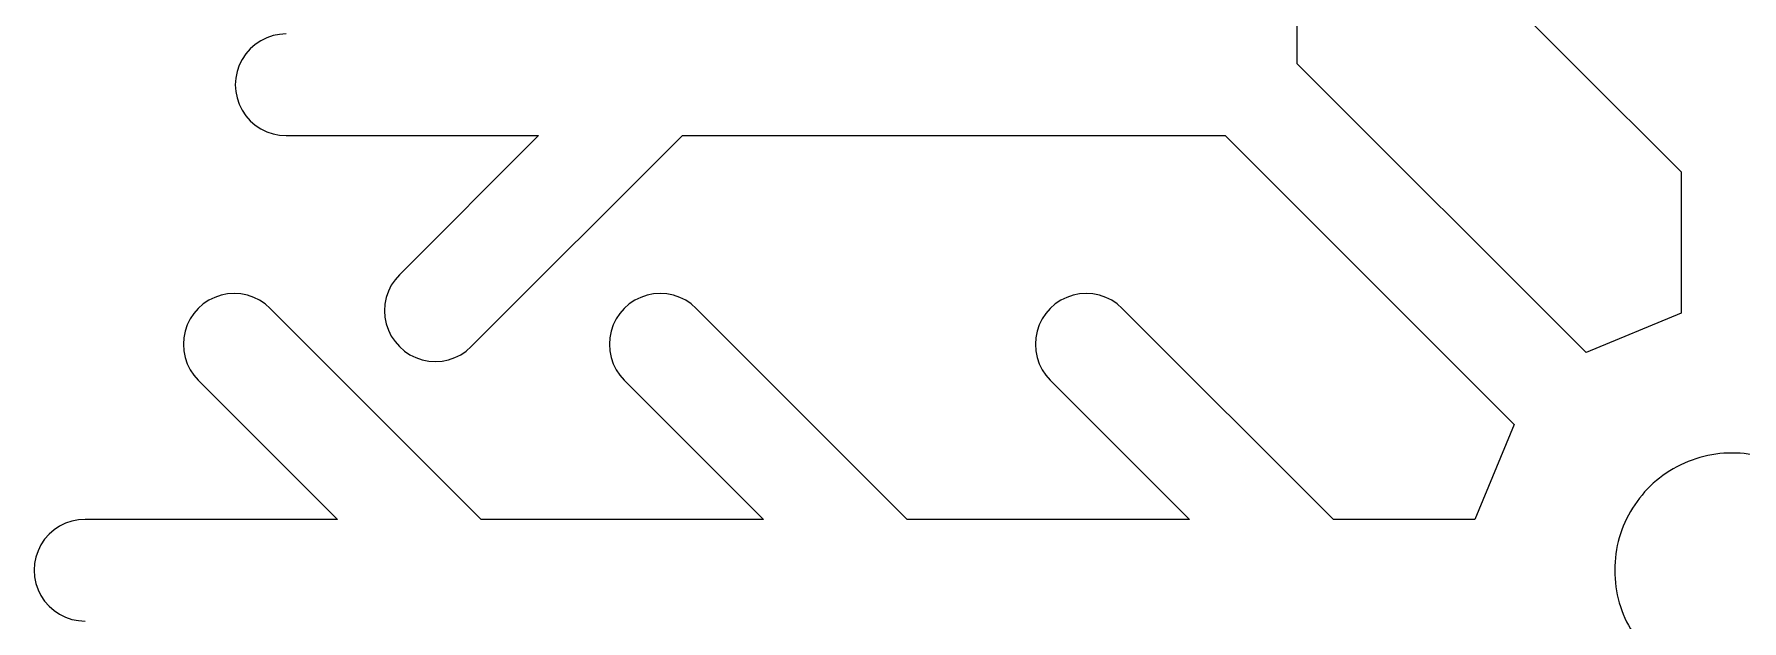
# Model space of a CAD drawing. Header units: centimetres. Extents: x -75 to 51, y -4 to 64.
# Drawn here: x -74.58 to -61.43, y 12.63 to 17.15 of the extents above; entities that cross this region are included whole.
import ezdxf

# ---------------------------------------------------------------- set-up
doc = ezdxf.new("R2010")
doc.units = ezdxf.units.CM
doc.header["$MEASUREMENT"] = 0
doc.layers.add('layer 1', color=7, linetype='Continuous')

msp = doc.modelspace()

# ---------------------------------------------------------------- linework, layer by layer
at = {"layer": 'layer 1', "color": 1, "lineweight": 20}
for points in [[(-64.85628, 16.92057), (-64.85628, 16.92057), (-64.85628, 21.10146), (-64.85628, 21.10146)], [(-63.52556, 17.71388), (-63.52556, 17.71388), (-61.89995, 16.08828), (-61.89995, 16.08828)], [(-72.83876, 17.09756), (-72.83876, 17.09756), (-72.88137, 17.06911), (-72.88137, 17.06911)], [(-72.79279, 17.12025), (-72.79279, 17.12025), (-72.83876, 17.09756), (-72.83876, 17.09756)], [(-72.74428, 17.13672), (-72.74428, 17.13672), (-72.79279, 17.12025), (-72.79279, 17.12025)], [(-72.69402, 17.1467), (-72.69402, 17.1467), (-72.74428, 17.13672), (-72.74428, 17.13672)], [(-72.64287, 17.15005), (-72.64287, 17.15005), (-72.69402, 17.1467), (-72.69402, 17.1467)], [(-72.9537, 16.99678), (-72.9537, 16.99678), (-72.98216, 16.95418), (-72.98216, 16.95418)], [(-72.9199, 17.03531), (-72.9199, 17.03531), (-72.9537, 16.99678), (-72.9537, 16.99678)], [(-72.88137, 17.06911), (-72.88137, 17.06911), (-72.9199, 17.03531), (-72.9199, 17.03531)], [(-73.02131, 16.8597), (-73.02131, 16.8597), (-73.03129, 16.80942), (-73.03129, 16.80942)], [(-73.00484, 16.90821), (-73.00484, 16.90821), (-73.02131, 16.8597), (-73.02131, 16.8597)], [(-72.98216, 16.95418), (-72.98216, 16.95418), (-73.00484, 16.90821), (-73.00484, 16.90821)], [(-62.63139, 14.69567), (-62.63139, 14.69567), (-64.85628, 16.92057), (-64.85628, 16.92057)], [(-73.03129, 16.80942), (-73.03129, 16.80942), (-73.03466, 16.75829), (-73.03466, 16.75829)], [(-73.03465, 16.75829), (-73.03465, 16.75829), (-73.03129, 16.70714), (-73.03129, 16.70714)], [(-73.03129, 16.70714), (-73.03129, 16.70714), (-73.02131, 16.65688), (-73.02131, 16.65688)], [(-73.02131, 16.65688), (-73.02131, 16.65688), (-73.00484, 16.60837), (-73.00484, 16.60837)], [(-73.00484, 16.60837), (-73.00484, 16.60837), (-72.98216, 16.5624), (-72.98216, 16.5624)], [(-72.98216, 16.5624), (-72.98216, 16.5624), (-72.9537, 16.51979), (-72.9537, 16.51979)], [(-72.9537, 16.51979), (-72.9537, 16.51979), (-72.9199, 16.48126), (-72.9199, 16.48126)], [(-72.9199, 16.48126), (-72.9199, 16.48126), (-72.88137, 16.44747), (-72.88137, 16.44747)], [(-72.88137, 16.44747), (-72.88137, 16.44747), (-72.83876, 16.419), (-72.83876, 16.419)], [(-72.83876, 16.419), (-72.83876, 16.419), (-72.79279, 16.39632), (-72.79279, 16.39632)], [(-72.79279, 16.39632), (-72.79279, 16.39632), (-72.74428, 16.37986), (-72.74428, 16.37986)], [(-72.74428, 16.37986), (-72.74428, 16.37986), (-72.69402, 16.36988), (-72.69402, 16.36988)], [(-72.69402, 16.36988), (-72.69402, 16.36988), (-72.64287, 16.3665), (-72.64287, 16.3665)], [(-72.64287, 16.3665), (-72.64287, 16.3665), (-70.69935, 16.3665), (-70.69935, 16.3665)], [(-70.69935, 16.3665), (-70.69935, 16.3665), (-71.77089, 15.29495), (-71.77089, 15.29495)], [(-71.21683, 14.7409), (-71.21683, 14.7409), (-69.59122, 16.3665), (-69.59122, 16.3665)], [(-69.59122, 16.3665), (-69.59122, 16.3665), (-65.41035, 16.3665), (-65.41035, 16.3665)], [(-65.41035, 16.3665), (-65.41035, 16.3665), (-63.18545, 14.14162), (-63.18545, 14.14162)], [(-61.89995, 16.08828), (-61.89995, 16.08828), (-61.89995, 14.99865), (-61.89995, 14.99865)], [(-71.80468, 15.25643), (-71.80468, 15.25643), (-71.83315, 15.21382), (-71.83315, 15.21382)], [(-71.77089, 15.29495), (-71.77089, 15.29495), (-71.80468, 15.25643), (-71.80468, 15.25643)], [(-73.14439, 15.13718), (-73.14439, 15.13718), (-73.19293, 15.12071), (-73.19293, 15.12071)], [(-73.09412, 15.14718), (-73.09412, 15.14718), (-73.14439, 15.13718), (-73.14439, 15.13718)], [(-73.04298, 15.15053), (-73.04298, 15.15053), (-73.09412, 15.14717), (-73.09412, 15.14717)], [(-72.99186, 15.14718), (-72.99186, 15.14718), (-73.04298, 15.15054), (-73.04298, 15.15054)], [(-72.94158, 15.13718), (-72.94158, 15.13718), (-72.99186, 15.14718), (-72.99186, 15.14718)], [(-72.89306, 15.12071), (-72.89306, 15.12071), (-72.94158, 15.13718), (-72.94158, 15.13718)], [(-71.85583, 15.16787), (-71.85583, 15.16787), (-71.8723, 15.11933), (-71.8723, 15.11933)], [(-71.83315, 15.21382), (-71.83315, 15.21382), (-71.85583, 15.16787), (-71.85583, 15.16787)], [(-69.86324, 15.13718), (-69.86324, 15.13718), (-69.91178, 15.12071), (-69.91178, 15.12071)], [(-69.81298, 15.14718), (-69.81298, 15.14718), (-69.86324, 15.13718), (-69.86324, 15.13718)], [(-69.76184, 15.15053), (-69.76184, 15.15053), (-69.81298, 15.14717), (-69.81298, 15.14717)], [(-69.71072, 15.14718), (-69.71072, 15.14718), (-69.76184, 15.15054), (-69.76184, 15.15054)], [(-69.66043, 15.13718), (-69.66043, 15.13718), (-69.71072, 15.14718), (-69.71072, 15.14718)], [(-69.61192, 15.12071), (-69.61192, 15.12071), (-69.66043, 15.13718), (-69.66043, 15.13718)], [(-66.5821, 15.13718), (-66.5821, 15.13718), (-66.63064, 15.12071), (-66.63064, 15.12071)], [(-66.53184, 15.14718), (-66.53184, 15.14718), (-66.5821, 15.13718), (-66.5821, 15.13718)], [(-66.4807, 15.15053), (-66.4807, 15.15053), (-66.53184, 15.14717), (-66.53184, 15.14717)], [(-66.42955, 15.14718), (-66.42955, 15.14718), (-66.4807, 15.15054), (-66.4807, 15.15054)], [(-66.37929, 15.13718), (-66.37929, 15.13718), (-66.42955, 15.14718), (-66.42955, 15.14718)], [(-66.33078, 15.12071), (-66.33078, 15.12071), (-66.37929, 15.13718), (-66.37929, 15.13718)], [(-73.3538, 14.99725), (-73.3538, 14.99725), (-73.38226, 14.95463), (-73.38226, 14.95463)], [(-73.32, 15.03579), (-73.32, 15.03579), (-73.3538, 14.99725), (-73.3538, 14.99725)], [(-73.28147, 15.06958), (-73.28147, 15.06958), (-73.32, 15.03579), (-73.32, 15.03579)], [(-73.23887, 15.09805), (-73.23887, 15.09805), (-73.28147, 15.06958), (-73.28147, 15.06958)], [(-73.19293, 15.12071), (-73.19293, 15.12071), (-73.23887, 15.09805), (-73.23887, 15.09805)], [(-72.84709, 15.09805), (-72.84709, 15.09805), (-72.89306, 15.12071), (-72.89306, 15.12071)], [(-72.80448, 15.06958), (-72.80448, 15.06958), (-72.84709, 15.09805), (-72.84709, 15.09805)], [(-72.76595, 15.03579), (-72.76595, 15.03579), (-72.80448, 15.06958), (-72.80448, 15.06958)], [(-71.14035, 13.41016), (-71.14035, 13.41016), (-72.76595, 15.03579), (-72.76595, 15.03579)], [(-71.88231, 15.06906), (-71.88231, 15.06906), (-71.88564, 15.01793), (-71.88564, 15.01793)], [(-71.88564, 15.01793), (-71.88564, 15.01793), (-71.88231, 14.96679), (-71.88231, 14.96679)], [(-71.8723, 15.11933), (-71.8723, 15.11933), (-71.88231, 15.06906), (-71.88231, 15.06906)], [(-70.07266, 14.99725), (-70.07266, 14.99725), (-70.10112, 14.95463), (-70.10112, 14.95463)], [(-70.03887, 15.03579), (-70.03887, 15.03579), (-70.07266, 14.99725), (-70.07266, 14.99725)], [(-70.00033, 15.06958), (-70.00033, 15.06958), (-70.03887, 15.03579), (-70.03887, 15.03579)], [(-69.95772, 15.09805), (-69.95772, 15.09805), (-70.00033, 15.06958), (-70.00033, 15.06958)], [(-69.91178, 15.12071), (-69.91178, 15.12071), (-69.95772, 15.09805), (-69.95772, 15.09805)], [(-69.56594, 15.09805), (-69.56594, 15.09805), (-69.61192, 15.12071), (-69.61192, 15.12071)], [(-69.52334, 15.06958), (-69.52334, 15.06958), (-69.56594, 15.09805), (-69.56594, 15.09805)], [(-69.48481, 15.03579), (-69.48481, 15.03579), (-69.52334, 15.06958), (-69.52334, 15.06958)], [(-67.8592, 13.41016), (-67.8592, 13.41016), (-69.48481, 15.03579), (-69.48481, 15.03579)], [(-66.79151, 14.99725), (-66.79151, 14.99725), (-66.81998, 14.95463), (-66.81998, 14.95463)], [(-66.75772, 15.03579), (-66.75772, 15.03579), (-66.79151, 14.99725), (-66.79151, 14.99725)], [(-66.71919, 15.06958), (-66.71919, 15.06958), (-66.75772, 15.03579), (-66.75772, 15.03579)], [(-66.67658, 15.09805), (-66.67658, 15.09805), (-66.71919, 15.06958), (-66.71919, 15.06958)], [(-66.63064, 15.12071), (-66.63064, 15.12071), (-66.67658, 15.09805), (-66.67658, 15.09805)], [(-66.2848, 15.09805), (-66.2848, 15.09805), (-66.33078, 15.12071), (-66.33078, 15.12071)], [(-66.2422, 15.06958), (-66.2422, 15.06958), (-66.2848, 15.09805), (-66.2848, 15.09805)], [(-66.20367, 15.03579), (-66.20367, 15.03579), (-66.2422, 15.06958), (-66.2422, 15.06958)], [(-64.57806, 13.41016), (-64.57806, 13.41016), (-66.20367, 15.03579), (-66.20367, 15.03579)], [(-61.89995, 14.99865), (-61.89995, 14.99865), (-62.63139, 14.69567), (-62.63139, 14.69567)], [(-73.40495, 14.90869), (-73.40495, 14.90869), (-73.42141, 14.86014), (-73.42141, 14.86014)], [(-73.38226, 14.95463), (-73.38226, 14.95463), (-73.40495, 14.90869), (-73.40495, 14.90869)], [(-71.88231, 14.96679), (-71.88231, 14.96679), (-71.8723, 14.91653), (-71.8723, 14.91653)], [(-71.8723, 14.91653), (-71.8723, 14.91653), (-71.85583, 14.86801), (-71.85583, 14.86801)], [(-71.85583, 14.86801), (-71.85583, 14.86801), (-71.83315, 14.82204), (-71.83315, 14.82204)], [(-70.1238, 14.90869), (-70.1238, 14.90869), (-70.14027, 14.86014), (-70.14027, 14.86014)], [(-70.10112, 14.95463), (-70.10112, 14.95463), (-70.1238, 14.90869), (-70.1238, 14.90869)], [(-66.84267, 14.90869), (-66.84267, 14.90869), (-66.85913, 14.86014), (-66.85913, 14.86014)], [(-66.81998, 14.95463), (-66.81998, 14.95463), (-66.84267, 14.90869), (-66.84267, 14.90869)], [(-73.43142, 14.80988), (-73.43142, 14.80988), (-73.43476, 14.75876), (-73.43476, 14.75876)], [(-73.43476, 14.75876), (-73.43476, 14.75876), (-73.43142, 14.70761), (-73.43142, 14.70761)], [(-73.42141, 14.86014), (-73.42141, 14.86014), (-73.43142, 14.80988), (-73.43142, 14.80988)], [(-71.83315, 14.82204), (-71.83315, 14.82204), (-71.80468, 14.77942), (-71.80468, 14.77942)], [(-71.80468, 14.77942), (-71.80468, 14.77942), (-71.77089, 14.7409), (-71.77089, 14.7409)], [(-71.77089, 14.7409), (-71.77089, 14.7409), (-71.73236, 14.70711), (-71.73236, 14.70711)], [(-71.25537, 14.70711), (-71.25537, 14.70711), (-71.21683, 14.7409), (-71.21683, 14.7409)], [(-70.15028, 14.80988), (-70.15028, 14.80988), (-70.15361, 14.75876), (-70.15361, 14.75876)], [(-70.15361, 14.75876), (-70.15361, 14.75876), (-70.15028, 14.70761), (-70.15028, 14.70761)], [(-70.14027, 14.86014), (-70.14027, 14.86014), (-70.15028, 14.80988), (-70.15028, 14.80988)], [(-66.86914, 14.80988), (-66.86914, 14.80988), (-66.87247, 14.75876), (-66.87247, 14.75876)], [(-66.87247, 14.75876), (-66.87247, 14.75876), (-66.86914, 14.70761), (-66.86914, 14.70761)], [(-66.85913, 14.86014), (-66.85913, 14.86014), (-66.86914, 14.80988), (-66.86914, 14.80988)], [(-73.43142, 14.70761), (-73.43142, 14.70761), (-73.42141, 14.65735), (-73.42141, 14.65735)], [(-73.42141, 14.65735), (-73.42141, 14.65735), (-73.40495, 14.60882), (-73.40495, 14.60882)], [(-73.40495, 14.60882), (-73.40495, 14.60882), (-73.38226, 14.56286), (-73.38226, 14.56286)], [(-71.73236, 14.70711), (-71.73236, 14.70711), (-71.68975, 14.67863), (-71.68975, 14.67863)], [(-71.68975, 14.67863), (-71.68975, 14.67863), (-71.64381, 14.65598), (-71.64381, 14.65598)], [(-71.64381, 14.65598), (-71.64381, 14.65598), (-71.59526, 14.6395), (-71.59526, 14.6395)], [(-71.59526, 14.6395), (-71.59526, 14.6395), (-71.54501, 14.6295), (-71.54501, 14.6295)], [(-71.54501, 14.6295), (-71.54501, 14.6295), (-71.49386, 14.62614), (-71.49386, 14.62614)], [(-71.49386, 14.62616), (-71.49386, 14.62616), (-71.44272, 14.62952), (-71.44272, 14.62952)], [(-71.44272, 14.6295), (-71.44272, 14.6295), (-71.39246, 14.6395), (-71.39246, 14.6395)], [(-71.39246, 14.6395), (-71.39246, 14.6395), (-71.34394, 14.65598), (-71.34394, 14.65598)], [(-71.34394, 14.65598), (-71.34394, 14.65598), (-71.29797, 14.67863), (-71.29797, 14.67863)], [(-71.29797, 14.67863), (-71.29797, 14.67863), (-71.25537, 14.70711), (-71.25537, 14.70711)], [(-70.15028, 14.70761), (-70.15028, 14.70761), (-70.14027, 14.65735), (-70.14027, 14.65735)], [(-70.14027, 14.65735), (-70.14027, 14.65735), (-70.1238, 14.60882), (-70.1238, 14.60882)], [(-70.1238, 14.60882), (-70.1238, 14.60882), (-70.10112, 14.56286), (-70.10112, 14.56286)], [(-66.86914, 14.70761), (-66.86914, 14.70761), (-66.85913, 14.65735), (-66.85913, 14.65735)], [(-66.85913, 14.65735), (-66.85913, 14.65735), (-66.84267, 14.60882), (-66.84267, 14.60882)], [(-66.84267, 14.60882), (-66.84267, 14.60882), (-66.81998, 14.56286), (-66.81998, 14.56286)], [(-73.38226, 14.56286), (-73.38226, 14.56286), (-73.3538, 14.52025), (-73.3538, 14.52025)], [(-73.3538, 14.52025), (-73.3538, 14.52025), (-73.32, 14.48171), (-73.32, 14.48171)], [(-73.32, 14.48171), (-73.32, 14.48171), (-72.24846, 13.41016), (-72.24846, 13.41016)], [(-70.10112, 14.56286), (-70.10112, 14.56286), (-70.07266, 14.52025), (-70.07266, 14.52025)], [(-70.07266, 14.52025), (-70.07266, 14.52025), (-70.03887, 14.48171), (-70.03887, 14.48171)], [(-70.03887, 14.48171), (-70.03887, 14.48171), (-68.96733, 13.41016), (-68.96733, 13.41016)], [(-66.81998, 14.56286), (-66.81998, 14.56286), (-66.79151, 14.52025), (-66.79151, 14.52025)], [(-66.79151, 14.52025), (-66.79151, 14.52025), (-66.75772, 14.48171), (-66.75772, 14.48171)], [(-66.75772, 14.48171), (-66.75772, 14.48171), (-65.68619, 13.41016), (-65.68619, 13.41016)], [(-63.18545, 14.14162), (-63.18545, 14.14162), (-63.48842, 13.41016), (-63.48842, 13.41016)], [(-74.46901, 13.29542), (-74.46901, 13.29542), (-74.50281, 13.25691), (-74.50281, 13.25691)], [(-74.43048, 13.32921), (-74.43048, 13.32921), (-74.46901, 13.29542), (-74.46901, 13.29542)], [(-74.38788, 13.35769), (-74.38788, 13.35769), (-74.43048, 13.32921), (-74.43048, 13.32921)], [(-74.3419, 13.38035), (-74.3419, 13.38035), (-74.38788, 13.35769), (-74.38788, 13.35769)], [(-74.29339, 13.39682), (-74.29339, 13.39682), (-74.3419, 13.38035), (-74.3419, 13.38035)], [(-74.24314, 13.40683), (-74.24314, 13.40683), (-74.29339, 13.39682), (-74.29339, 13.39682)], [(-74.19199, 13.41016), (-74.19199, 13.41016), (-74.24314, 13.40681), (-74.24314, 13.40681)], [(-72.24846, 13.41016), (-72.24846, 13.41016), (-74.19199, 13.41016), (-74.19199, 13.41016)], [(-68.96733, 13.41016), (-68.96733, 13.41016), (-71.14035, 13.41016), (-71.14035, 13.41016)], [(-65.68619, 13.41016), (-65.68619, 13.41016), (-67.8592, 13.41016), (-67.8592, 13.41016)], [(-63.48842, 13.41016), (-63.48842, 13.41016), (-64.57806, 13.41016), (-64.57806, 13.41016)], [(-74.55395, 13.16832), (-74.55395, 13.16832), (-74.57042, 13.1198), (-74.57042, 13.1198)], [(-74.53127, 13.21429), (-74.53127, 13.21429), (-74.55395, 13.16832), (-74.55395, 13.16832)], [(-74.50281, 13.25691), (-74.50281, 13.25691), (-74.53127, 13.21429), (-74.53127, 13.21429)], [(-74.5804, 13.06953), (-74.5804, 13.06953), (-74.58377, 13.0184), (-74.58377, 13.0184)], [(-74.57042, 13.1198), (-74.57042, 13.1198), (-74.5804, 13.06953), (-74.5804, 13.06953)], [(-74.58377, 13.0184), (-74.58377, 13.0184), (-74.5804, 12.96726), (-74.5804, 12.96726)], [(-74.5804, 12.96726), (-74.5804, 12.96726), (-74.57042, 12.91702), (-74.57042, 12.91702)], [(-74.57042, 12.91702), (-74.57042, 12.91702), (-74.55395, 12.86848), (-74.55395, 12.86848)], [(-74.55395, 12.86848), (-74.55395, 12.86848), (-74.53127, 12.82251), (-74.53127, 12.82251)], [(-74.53127, 12.82251), (-74.53127, 12.82251), (-74.50281, 12.77989), (-74.50281, 12.77989)], [(-74.50281, 12.77989), (-74.50281, 12.77989), (-74.46901, 12.74137), (-74.46901, 12.74137)], [(-74.46901, 12.74137), (-74.46901, 12.74137), (-74.43048, 12.70758), (-74.43048, 12.70758)], [(-74.43048, 12.70758), (-74.43048, 12.70758), (-74.38788, 12.67911), (-74.38788, 12.67911)], [(-74.38788, 12.67911), (-74.38788, 12.67911), (-74.3419, 12.65645), (-74.3419, 12.65645)], [(-74.3419, 12.65645), (-74.3419, 12.65645), (-74.29339, 12.63999), (-74.29339, 12.63999)], [(-74.29339, 12.63999), (-74.29339, 12.63999), (-74.24314, 12.62997), (-74.24314, 12.62997)], [(-74.24314, 12.62997), (-74.24314, 12.62997), (-74.19199, 12.62661), (-74.19199, 12.62661)]]:
    msp.add_open_spline(points, degree=3, dxfattribs=at)
for points in [[(-61.05671, 13.80035), (-61.05671, 13.80035), (-61.08487, 13.81593), (-61.08487, 13.81593), (-61.08487, 13.81593), (-61.08487, 13.81593), (-61.11343, 13.83044), (-61.11343, 13.83044), (-61.11343, 13.83044), (-61.11343, 13.83044), (-61.14235, 13.84388), (-61.14235, 13.84388), (-61.14235, 13.84388), (-61.14235, 13.84388), (-61.17161, 13.85625), (-61.17161, 13.85625), (-61.17161, 13.85625), (-61.17161, 13.85625), (-61.20121, 13.86754), (-61.20121, 13.86754), (-61.20121, 13.86754), (-61.20121, 13.86754), (-61.23108, 13.87776), (-61.23108, 13.87776), (-61.23108, 13.87776), (-61.23108, 13.87776), (-61.26123, 13.88691), (-61.26123, 13.88691), (-61.26123, 13.88691), (-61.26123, 13.88691), (-61.29159, 13.89495), (-61.29159, 13.89495), (-61.29159, 13.89495), (-61.29159, 13.89495), (-61.32217, 13.90192), (-61.32217, 13.90192), (-61.32217, 13.90192), (-61.32217, 13.90192), (-61.35291, 13.90783), (-61.35291, 13.90783), (-61.35291, 13.90783), (-61.35291, 13.90783), (-61.3838, 13.91268), (-61.3838, 13.91268), (-61.3838, 13.91268), (-61.3838, 13.91268), (-61.4148, 13.91645), (-61.4148, 13.91645), (-61.4148, 13.91645), (-61.4148, 13.91645), (-61.44589, 13.91921), (-61.44589, 13.91921), (-61.44589, 13.91921), (-61.44589, 13.91921), (-61.47703, 13.92074), (-61.47703, 13.92074), (-61.47703, 13.92074), (-61.47703, 13.92074), (-61.5082, 13.92133), (-61.5082, 13.92133), (-61.5082, 13.92133), (-61.5082, 13.92133), (-61.53937, 13.92074), (-61.53937, 13.92074), (-61.53937, 13.92074), (-61.53937, 13.92074), (-61.57051, 13.91921), (-61.57051, 13.91921), (-61.57051, 13.91921), (-61.57051, 13.91921), (-61.6016, 13.91645), (-61.6016, 13.91645), (-61.6016, 13.91645), (-61.6016, 13.91645), (-61.6326, 13.91268), (-61.6326, 13.91268), (-61.6326, 13.91268), (-61.6326, 13.91268), (-61.66348, 13.90783), (-61.66348, 13.90783), (-61.66348, 13.90783), (-61.66348, 13.90783), (-61.69422, 13.90192), (-61.69422, 13.90192), (-61.69422, 13.90192), (-61.69422, 13.90192), (-61.7248, 13.89495), (-61.7248, 13.89495), (-61.7248, 13.89495), (-61.7248, 13.89495), (-61.75516, 13.88691), (-61.75516, 13.88691), (-61.75516, 13.88691), (-61.75516, 13.88691), (-61.78531, 13.87776), (-61.78531, 13.87776), (-61.78531, 13.87776), (-61.78531, 13.87776), (-61.81518, 13.86754), (-61.81518, 13.86754), (-61.81518, 13.86754), (-61.81518, 13.86754), (-61.84478, 13.85625), (-61.84478, 13.85625), (-61.84478, 13.85625), (-61.84478, 13.85625), (-61.87404, 13.84388), (-61.87404, 13.84388), (-61.87404, 13.84388), (-61.87404, 13.84388), (-61.90296, 13.83044), (-61.90296, 13.83044), (-61.90296, 13.83044), (-61.90296, 13.83044), (-61.93152, 13.81593), (-61.93152, 13.81593), (-61.93152, 13.81593), (-61.93152, 13.81593), (-61.95968, 13.80035), (-61.95968, 13.80035)], [(-61.95963, 13.80035), (-61.95963, 13.80035), (-61.98721, 13.78376), (-61.98721, 13.78376), (-61.98721, 13.78376), (-61.98721, 13.78376), (-62.01405, 13.76628), (-62.01405, 13.76628), (-62.01405, 13.76628), (-62.01405, 13.76628), (-62.04016, 13.74795), (-62.04016, 13.74795), (-62.04016, 13.74795), (-62.04016, 13.74795), (-62.0655, 13.72879), (-62.0655, 13.72879), (-62.0655, 13.72879), (-62.0655, 13.72879), (-62.09008, 13.7088), (-62.09008, 13.7088), (-62.09008, 13.7088), (-62.09008, 13.7088), (-62.11386, 13.68802), (-62.11386, 13.68802), (-62.11386, 13.68802), (-62.11386, 13.68802), (-62.13685, 13.6665), (-62.13685, 13.6665), (-62.13685, 13.6665), (-62.13685, 13.6665), (-62.15901, 13.64425), (-62.15901, 13.64425), (-62.15901, 13.64425), (-62.15901, 13.64425), (-62.18035, 13.62126), (-62.18035, 13.62126), (-62.18035, 13.62126), (-62.18035, 13.62126), (-62.20085, 13.5976), (-62.20085, 13.5976), (-62.20085, 13.5976), (-62.20085, 13.5976), (-62.22047, 13.57327), (-62.22047, 13.57327), (-62.22047, 13.57327), (-62.22047, 13.57327), (-62.23923, 13.54829), (-62.23923, 13.54829), (-62.23923, 13.54829), (-62.23923, 13.54829), (-62.25711, 13.5227), (-62.25711, 13.5227), (-62.25711, 13.5227), (-62.25711, 13.5227), (-62.27406, 13.49653), (-62.27406, 13.49653), (-62.27406, 13.49653), (-62.27406, 13.49653), (-62.2901, 13.46981), (-62.2901, 13.46981), (-62.2901, 13.46981), (-62.2901, 13.46981), (-62.30522, 13.44254), (-62.30522, 13.44254), (-62.30522, 13.44254), (-62.30522, 13.44254), (-62.31939, 13.41475), (-62.31939, 13.41475), (-62.31939, 13.41475), (-62.31939, 13.41475), (-62.33261, 13.38647), (-62.33261, 13.38647), (-62.33261, 13.38647), (-62.33261, 13.38647), (-62.34486, 13.35773), (-62.34486, 13.35773), (-62.34486, 13.35773), (-62.34486, 13.35773), (-62.35612, 13.32856), (-62.35612, 13.32856), (-62.35612, 13.32856), (-62.35612, 13.32856), (-62.36637, 13.29899), (-62.36637, 13.29899), (-62.36637, 13.29899), (-62.36637, 13.29899), (-62.37562, 13.26902), (-62.37562, 13.26902), (-62.37562, 13.26902), (-62.37562, 13.26902), (-62.38382, 13.23869), (-62.38382, 13.23869), (-62.38382, 13.23869), (-62.38382, 13.23869), (-62.39099, 13.20802), (-62.39099, 13.20802), (-62.39099, 13.20802), (-62.39099, 13.20802), (-62.39708, 13.17704), (-62.39708, 13.17704), (-62.39708, 13.17704), (-62.39708, 13.17704), (-62.4021, 13.14577), (-62.4021, 13.14577), (-62.4021, 13.14577), (-62.4021, 13.14577), (-62.40603, 13.11424), (-62.40603, 13.11424), (-62.40603, 13.11424), (-62.40603, 13.11424), (-62.40877, 13.08247), (-62.40877, 13.08247), (-62.40877, 13.08247), (-62.40877, 13.08247), (-62.4106, 13.05048), (-62.4106, 13.05048), (-62.4106, 13.05048), (-62.4106, 13.05048), (-62.41119, 13.01831), (-62.41119, 13.01831)], [(-62.4111, 13.0184), (-62.4111, 13.0184), (-62.41051, 12.98623), (-62.41051, 12.98623), (-62.41051, 12.98623), (-62.41051, 12.98623), (-62.40868, 12.95425), (-62.40868, 12.95425), (-62.40868, 12.95425), (-62.40868, 12.95425), (-62.40594, 12.92248), (-62.40594, 12.92248), (-62.40594, 12.92248), (-62.40594, 12.92248), (-62.40201, 12.89095), (-62.40201, 12.89095), (-62.40201, 12.89095), (-62.40201, 12.89095), (-62.39699, 12.85968), (-62.39699, 12.85968), (-62.39699, 12.85968), (-62.39699, 12.85968), (-62.3909, 12.8287), (-62.3909, 12.8287), (-62.3909, 12.8287), (-62.3909, 12.8287), (-62.38373, 12.79803), (-62.38373, 12.79803), (-62.38373, 12.79803), (-62.38373, 12.79803), (-62.37554, 12.7677), (-62.37554, 12.7677), (-62.37554, 12.7677), (-62.37554, 12.7677), (-62.36629, 12.73774), (-62.36629, 12.73774), (-62.36629, 12.73774), (-62.36629, 12.73774), (-62.35604, 12.70817), (-62.35604, 12.70817), (-62.35604, 12.70817), (-62.35604, 12.70817), (-62.34477, 12.679), (-62.34477, 12.679), (-62.34477, 12.679), (-62.34477, 12.679), (-62.33253, 12.65026), (-62.33253, 12.65026), (-62.33253, 12.65026), (-62.33253, 12.65026), (-62.31931, 12.62198), (-62.31931, 12.62198), (-62.31931, 12.62198), (-62.31931, 12.62198), (-62.30514, 12.59419), (-62.30514, 12.59419), (-62.30514, 12.59419), (-62.30514, 12.59419), (-62.29002, 12.56692), (-62.29002, 12.56692), (-62.29002, 12.56692), (-62.29002, 12.56692), (-62.27398, 12.5402), (-62.27398, 12.5402), (-62.27398, 12.5402), (-62.27398, 12.5402), (-62.25702, 12.51403), (-62.25702, 12.51403), (-62.25702, 12.51403), (-62.25702, 12.51403), (-62.23914, 12.48844), (-62.23914, 12.48844), (-62.23914, 12.48844), (-62.23914, 12.48844), (-62.22038, 12.46347), (-62.22038, 12.46347), (-62.22038, 12.46347), (-62.22038, 12.46347), (-62.20076, 12.43914), (-62.20076, 12.43914), (-62.20076, 12.43914), (-62.20076, 12.43914), (-62.18025, 12.41548), (-62.18025, 12.41548), (-62.18025, 12.41548), (-62.18025, 12.41548), (-62.15892, 12.39249), (-62.15892, 12.39249), (-62.15892, 12.39249), (-62.15892, 12.39249), (-62.13676, 12.37021), (-62.13676, 12.37021), (-62.13676, 12.37021), (-62.13676, 12.37021), (-62.11378, 12.34869), (-62.11378, 12.34869), (-62.11378, 12.34869), (-62.11378, 12.34869), (-62.09, 12.32791), (-62.09, 12.32791), (-62.09, 12.32791), (-62.09, 12.32791), (-62.06542, 12.30792), (-62.06542, 12.30792), (-62.06542, 12.30792), (-62.06542, 12.30792), (-62.04008, 12.28876), (-62.04008, 12.28876), (-62.04008, 12.28876), (-62.04008, 12.28876), (-62.01397, 12.27043), (-62.01397, 12.27043), (-62.01397, 12.27043), (-62.01397, 12.27043), (-61.98712, 12.25295), (-61.98712, 12.25295), (-61.98712, 12.25295), (-61.98712, 12.25295), (-61.95954, 12.23636), (-61.95954, 12.23636)]]:
    msp.add_open_spline(points, degree=3, knots=[0, 0, 0, 0, 0.03225806, 0.03225806, 0.03225806, 0.03225806, 0.06451613, 0.06451613, 0.06451613, 0.06451613, 0.09677419, 0.09677419, 0.09677419, 0.09677419, 0.12903226, 0.12903226, 0.12903226, 0.12903226, 0.16129032, 0.16129032, 0.16129032, 0.16129032, 0.19354839, 0.19354839, 0.19354839, 0.19354839, 0.22580645, 0.22580645, 0.22580645, 0.22580645, 0.25806452, 0.25806452, 0.25806452, 0.25806452, 0.29032258, 0.29032258, 0.29032258, 0.29032258, 0.32258065, 0.32258065, 0.32258065, 0.32258065, 0.35483871, 0.35483871, 0.35483871, 0.35483871, 0.38709677, 0.38709677, 0.38709677, 0.38709677, 0.41935484, 0.41935484, 0.41935484, 0.41935484, 0.4516129, 0.4516129, 0.4516129, 0.4516129, 0.48387097, 0.48387097, 0.48387097, 0.48387097, 0.51612903, 0.51612903, 0.51612903, 0.51612903, 0.5483871, 0.5483871, 0.5483871, 0.5483871, 0.58064516, 0.58064516, 0.58064516, 0.58064516, 0.61290323, 0.61290323, 0.61290323, 0.61290323, 0.64516129, 0.64516129, 0.64516129, 0.64516129, 0.67741935, 0.67741935, 0.67741935, 0.67741935, 0.70967742, 0.70967742, 0.70967742, 0.70967742, 0.74193548, 0.74193548, 0.74193548, 0.74193548, 0.77419355, 0.77419355, 0.77419355, 0.77419355, 0.80645161, 0.80645161, 0.80645161, 0.80645161, 0.83870968, 0.83870968, 0.83870968, 0.83870968, 0.87096774, 0.87096774, 0.87096774, 0.87096774, 0.90322581, 0.90322581, 0.90322581, 0.90322581, 0.93548387, 0.93548387, 0.93548387, 0.93548387, 1, 1, 1, 1], dxfattribs=at)

doc.saveas('drawing.dxf')
